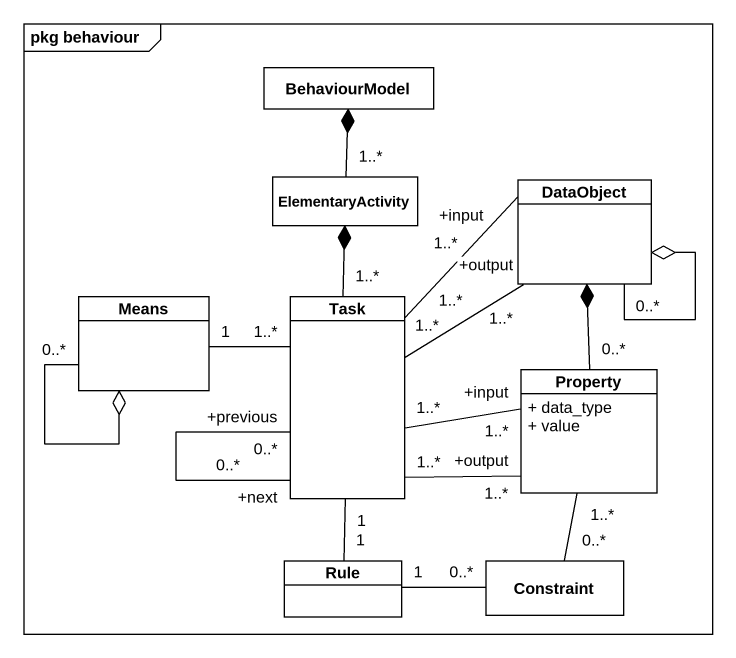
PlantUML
@startuml
mainframe pkg behaviour
hide circle
hide empty members
skinparam classAttributeIconSize 0
class BehaviourModel #FFFFFF
class ElementaryActivity #FFFFFF
class DataObject #FFFFFF
class Means #FFFFFF
class Task #FFFFFF
class Property #FFFFFF {
  + data_type
  + value
}
class Rule #FFFFFF
class Constraint #FFFFFF
ElementaryActivity "1..*" -up-* BehaviourModel
DataObject "0..*" --o DataObject
Means "0..*" --o Means
Means "1" -right- "1..*" Task
Task "1..*" -up-* ElementaryActivity
Task "1..*" -up- "+input\n1..*" DataObject
Task "1..*" -up- "+output\n1..*" DataObject
Task "+previous\n0..*" -- "+next\n0..*" Task
Task "1..*" -right- "+input\n1..*" Property
Task "1..*" -right- "+output\n1..*" Property
Task "1" -- "1" Rule
Property "0..*" -up-* DataObject
Rule "1" -right- "0..*" Constraint
Constraint "0..*" -up- "1..*" Property
@enduml
